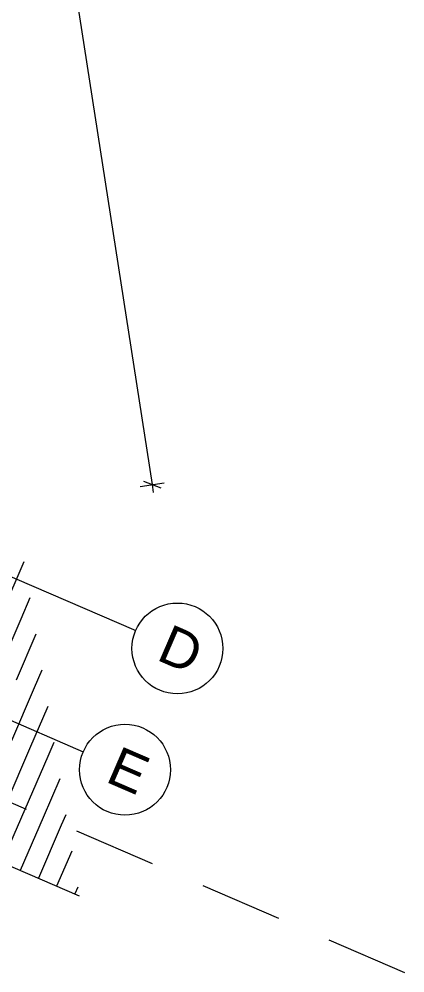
# Model space of a CAD drawing. Header units: millimetres. Extents: x 12535370 to 12566104, y 356204400 to 356234587.
# Drawn here: x 12559808 to 12561293, y 356204400 to 356208073 of the extents above; entities that cross this region are included whole.
import ezdxf
from ezdxf.enums import TextEntityAlignment as Align

# ---------------------------------------------------------------- set-up
doc = ezdxf.new("R2010")
doc.units = ezdxf.units.MM
doc.header["$MEASUREMENT"] = 0
doc.linetypes.add('Dashed Long', pattern=[529.166651, 317.499995, -211.666656])
doc.linetypes.add('Dot & Dashed', pattern=[6702.78, 3527.78, -1763.89, 0, -1411.11])
doc.layers.add('New_110 Bemassungen Ausführung', color=7, linetype='Continuous')
doc.layers.add('New_290 Raster _ Achsen', color=7, linetype='Continuous')
for name, color, linetype, lineweight in [('New_110 Bemassungen Ausführung_Pen_No__1', 7, 'Continuous', 13), ('New_255 Plangrafiken_Pen_No__1', 7, 'Continuous', 13), ('New_255 Plangrafiken_Pen_No__39', 8, 'Continuous', 13), ('New_290 Raster _ Achsen_Pen_No__1', 7, 'Continuous', 13), ('New_290 Raster _ Achsen_Pen_No__108', 7, 'Continuous', 13), ('New_Baulinie_Pen_No__21', 1, 'Continuous', 13)]:
    doc.layers.add(name, color=color, linetype=linetype, lineweight=lineweight)
doc.styles.add('GENERATED_STYLE_1', font='arial.ttf')
doc.dimstyles.new('GENERATED_STYLE__1', dxfattribs={"dimtxt": 125, "dimasz": 47.5, "dimexe": 0.18, "dimexo": 2, "dimgap": 0, "dimtad": 1, "dimlfac": 0.001, "dimzin": 0, "dimdsep": 46, "dimtxsty": 'GENERATED_STYLE_1', "dimblk": 'ARROWHEAD_2', "dimblk1": 'ARROWHEAD_2', "dimblk2": 'ARROWHEAD_2', "dimcen": 0.09, "dimclrd": 7, "dimclre": 7, "dimclrt": 7, "dimadec": 0, "dimazin": 0, "dimtfac": 1, "dimtdec": 4, "dimtmove": 0, "dimatfit": 3, "dimfxl": 1, "dimtolj": 1, "dimtzin": 0, "dimarcsym": 0})

# ---------------------------------------------------------------- blocks, each defined once
blk = doc.blocks.new('*X25', base_point=(12240439.2, 356160438.4))
at = {"layer": 'New_255 Plangrafiken_Pen_No__39', "color": 8, "linetype": 'Continuous', "lineweight": 13}
for p, q in [((12559826.4, 356205983.4), (12559744, 356205792.5)), ((12559826.4, 356205983.4), (12559744, 356205792.5)), ((12559849.4, 356205844.2), (12559814.1, 356205762.3)), ((12559849.4, 356205844.2), (12559814.1, 356205762.3)), ((12559814.1, 356205762.3), (12559726, 356205558.4)), ((12559814.1, 356205762.3), (12559726, 356205558.4)), ((12559872.4, 356205705), (12559796, 356205528.1)), ((12559872.4, 356205705), (12559796, 356205528.1)), ((12559895.4, 356205565.8), (12559866.1, 356205497.8)), ((12559895.4, 356205565.8), (12559866.1, 356205497.8)), ((12559866.1, 356205497.8), (12559778, 356205293.9)), ((12559866.1, 356205497.8), (12559778, 356205293.9)), ((12559918.4, 356205426.6), (12559848, 356205263.7)), ((12559918.4, 356205426.6), (12559848, 356205263.7)), ((12559941.4, 356205287.4), (12559918.1, 356205233.4)), ((12559941.4, 356205287.4), (12559918.1, 356205233.4)), ((12559848, 356205263.7), (12559760, 356205059.7)), ((12559848, 356205263.7), (12559760, 356205059.7)), ((12559918.1, 356205233.4), (12559830, 356205029.5)), ((12559918.1, 356205233.4), (12559830, 356205029.5)), ((12559964.4, 356205148.2), (12559900.1, 356204999.2)), ((12559964.4, 356205148.2), (12559900.1, 356204999.2)), ((12559830, 356205029.5), (12559741.9, 356204825.6)), ((12559830, 356205029.5), (12559741.9, 356204825.6)), ((12559900.1, 356204999.2), (12559812, 356204795.3)), ((12559900.1, 356204999.2), (12559812, 356204795.3)), ((12559987.4, 356205009), (12559970.1, 356204969)), ((12559987.4, 356205009), (12559970.1, 356204969)), ((12559970.1, 356204969), (12559882, 356204765)), ((12559970.1, 356204969), (12559882, 356204765)), ((12560010.4, 356204869.8), (12559952.1, 356204734.8)), ((12560010.4, 356204869.8), (12559952.1, 356204734.8)), ((12559812, 356204795.3), (12559811.8, 356204794.9)), ((12559812, 356204795.3), (12559811.8, 356204794.9)), ((12559882, 356204765), (12559881.9, 356204764.7)), ((12559882, 356204765), (12559881.9, 356204764.7)), ((12559952.1, 356204734.8), (12559951.9, 356204734.4)), ((12559952.1, 356204734.8), (12559951.9, 356204734.4)), ((12560033.4, 356204730.6), (12560022.1, 356204704.5)), ((12560033.4, 356204730.6), (12560022.1, 356204704.5)), ((12560022.1, 356204704.5), (12560022, 356204704.1)), ((12560022.1, 356204704.5), (12560022, 356204704.1))]:
    blk.add_line(p, q, dxfattribs=at)
blk = doc.blocks.new('Fill_1', base_point=(12240439.2, 356160438.4))
at = {"layer": 'New_255 Plangrafiken_Pen_No__39', "color": 8, "linetype": 'Continuous', "lineweight": 13}
blk.add_blockref('*X25', (12240439.2, 356160438.4), dxfattribs=at)
blk = doc.blocks.new('Standard grid marker[58]', base_point=(12537215.3, 356215118.3))
at = {"layer": 'New_290 Raster _ Achsen_Pen_No__1', "color": 7, "linetype": 'Continuous', "lineweight": 13}
blk.add_circle((12560215.4, 356205182.7), 175, dxfattribs=at)
at = {"layer": 'New_290 Raster _ Achsen_Pen_No__108', "color": 7, "linetype": 'Dot & Dashed', "lineweight": 13}
blk.add_line((12559136.8, 356205648.6), (12560054.8, 356205252.1), dxfattribs=at)
at = {"layer": 'New_290 Raster _ Achsen_Pen_No__108', "color": 7, "lineweight": 13, "style": 'GENERATED_STYLE_1'}
for tag, p in [('AC_MarkerText_1_0', (12537098, 356215253.8)), ('AC_MarkerText_1_1', (12560258.8, 356205248.7))]:
    blk.add_attdef(tag, text='', height=150, rotation=336.6365, dxfattribs=at).set_placement(p, align=Align.TOP_CENTER)
blk = doc.blocks.new('Standard grid marker[66]', base_point=(12537423.5, 356215582.6))
at = {"layer": 'New_290 Raster _ Achsen_Pen_No__1', "color": 7, "linetype": 'Continuous', "lineweight": 13}
blk.add_circle((12560417.2, 356205649.7), 175, dxfattribs=at)
at = {"layer": 'New_290 Raster _ Achsen_Pen_No__108', "color": 7, "linetype": 'Dot & Dashed', "lineweight": 13}
blk.add_line((12559338.5, 356206115.7), (12560256.5, 356205719.1), dxfattribs=at)
at = {"layer": 'New_290 Raster _ Achsen_Pen_No__108', "color": 7, "lineweight": 13, "style": 'GENERATED_STYLE_1'}
for tag, p in [('AC_MarkerText_1_0', (12537306.2, 356215718.1)), ('AC_MarkerText_1_1', (12560460.5, 356205715.8))]:
    blk.add_attdef(tag, text='', height=150, rotation=336.6365, dxfattribs=at).set_placement(p, align=Align.TOP_CENTER)
blk = doc.blocks.new('*D285', base_point=(12240439.2, 356160438.4))
at = {"layer": 'New_110 Bemassungen Ausführung_Pen_No__1', "color": 7, "linetype": 'Continuous', "lineweight": 13, "transparency": 16777216}
for p, q in [((12557594.3, 356223826.1), (12557599, 356223795.9)), ((12557552.7, 356223788.7), (12557645.3, 356223803.1)), ((12557632.7, 356223782.9), (12557565.4, 356223808.9)), ((12557599, 356223795.9), (12560319.7, 356206280.9)), ((12560273.4, 356206273.7), (12560366, 356206288.1)), ((12560286.1, 356206293.9), (12560353.4, 356206267.8)), ((12560319.7, 356206280.9), (12560324.4, 356206250.7))]:
    blk.add_line(p, q, dxfattribs=at)
at = {"layer": 'New_110 Bemassungen Ausführung_Pen_No__1', "color": 7, "lineweight": 13, "transparency": 16777216, "insert": (12558916.7, 356215280.7), "char_height": 125, "attachment_point": 7, "rotation": 278.8295, "style": 'GENERATED_STYLE_1'}
blk.add_mtext('\\A1;{\\pql;\\fArial|b0|i0|c0|p0;\\W1.000000;17,72\\fArial|b0|i0|c0|p0;\\W1.000000;\\A1{\\H.66x;\\S5^  ;}}', dxfattribs=at)
blk = doc.blocks.new('ARROWHEAD_2')
at = {"color": 0, "linetype": 'Continuous', "lineweight": 0}
for p, q in [((0, 0), (-1, 0)), ((-0.378, -0.655), (0.378, 0.655))]:
    blk.add_line(p, q, dxfattribs=at)

msp = doc.modelspace()

# ---------------------------------------------------------------- linework, layer by layer
at = {"layer": 'New_255 Plangrafiken_Pen_No__1', "color": 7, "linetype": 'Continuous', "lineweight": 13}
msp.add_lwpolyline([(12557801.438, 356206047.612), (12558178.625, 356205875.055), (12558127.281, 356205763.367), (12558137.919, 356205726.833), (12558318.725, 356205641.277), (12558370.035, 356205661.956), (12558386.474, 356205656.52), (12558502.37, 356205360.576), (12560038.995, 356204696.78)], dxfattribs=at)
at = {"layer": 'New_Baulinie_Pen_No__21', "color": 1, "linetype": 'Dashed Long', "lineweight": 13}
msp.add_lwpolyline([(12561293.194, 356204400.288), (12539105.263, 356213984.694), (12538925.233, 356213573.04), (12535370.219, 356215109.158)], dxfattribs=at)

# ---------------------------------------------------------------- block references
at = {"layer": 'New_255 Plangrafiken_Pen_No__39', "color": 8, "linetype": 'Continuous', "lineweight": 13}
msp.add_blockref('Fill_1', (12240439.157, 356160438.356), dxfattribs=at)
at = {"layer": 'New_290 Raster _ Achsen', "color": 7, "linetype": 'Continuous', "lineweight": 13}
ref = msp.add_blockref('Standard grid marker[66]', (12537423.532, 356215582.626), dxfattribs=at)
ref.add_attrib('AC_MarkerText_1_1', 'D', dxfattribs={"layer": 'New_290 Raster _ Achsen_Pen_No__108', "color": 7, "lineweight": 13, "height": 150, "rotation": 336.636458, "style": 'GENERATED_STYLE_1'}).set_placement((12560460.533, 356205715.786), align=Align.TOP_CENTER)
ref = msp.add_blockref('Standard grid marker[58]', (12537215.32, 356215118.348), dxfattribs=at)
ref.add_attrib('AC_MarkerText_1_1', 'E', dxfattribs={"layer": 'New_290 Raster _ Achsen_Pen_No__108', "color": 7, "lineweight": 13, "height": 150, "rotation": 336.636458, "style": 'GENERATED_STYLE_1'}).set_placement((12560258.769, 356205248.721), align=Align.TOP_CENTER)

# ---------------------------------------------------------------- dimensions: what is measured, and where the dimension line sits
at = {"layer": 'New_110 Bemassungen Ausführung', "color": 7, "linetype": 'Continuous', "lineweight": 13}
dim = msp.add_linear_dim(base=(12560319.717, 356206280.87), p1=(12555112.343, 356223409.643), p2=(12557833.047, 356205894.602), angle=278.829492, dimstyle='GENERATED_STYLE__1', dxfattribs=at)
dim.commit()
dim.dimension.update_dxf_attribs({"geometry": '*D285', "text_midpoint": (12559066.045, 356214921.668), "dimtype": 160, "text_rotation": 278.829492})

doc.saveas('drawing.dxf')
